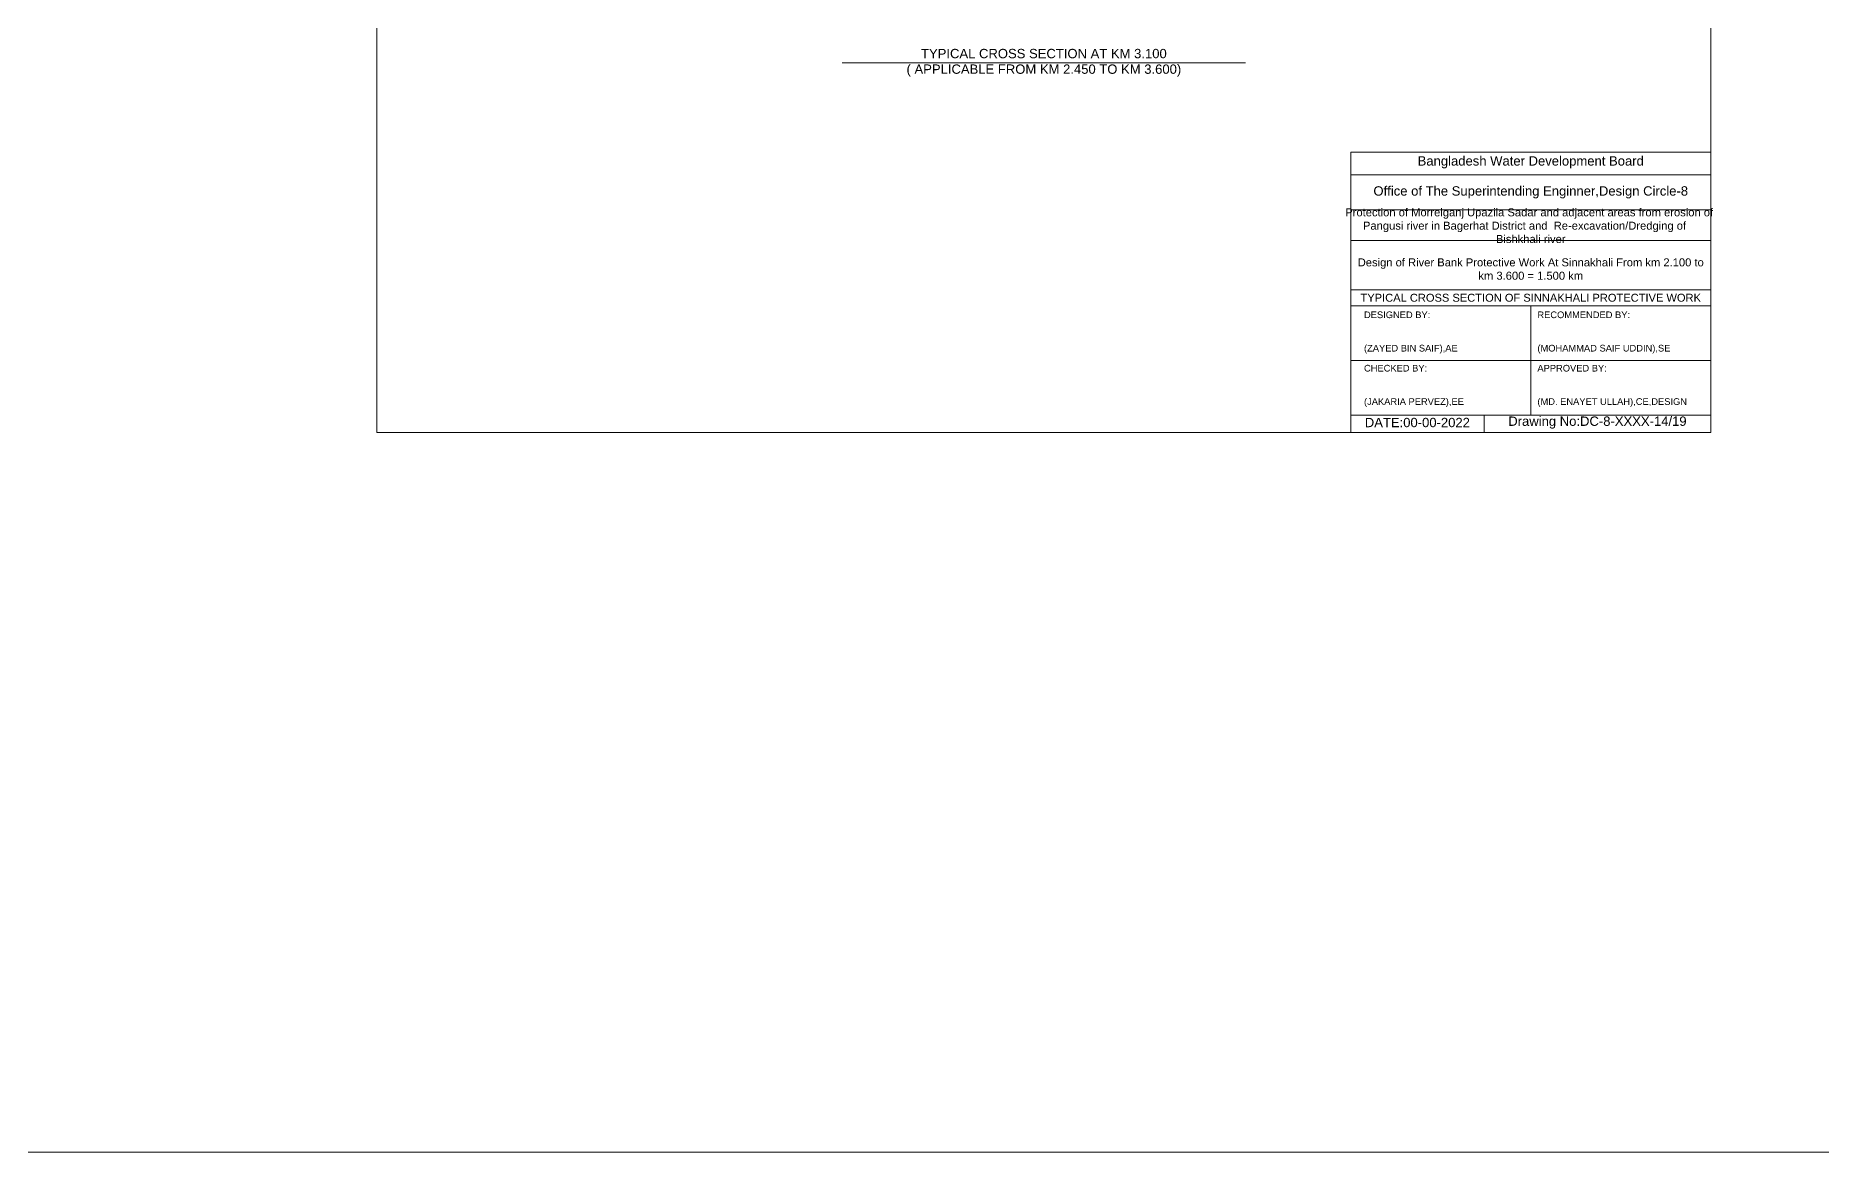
# Model space of a CAD drawing. Header units: inches. Extents: x 66615 to 414904, y -29123 to 90068.
# Drawn here: x 203930 to 217317, y -29123 to -20758 of the extents above; entities that cross this region are included whole.
import ezdxf

# ---------------------------------------------------------------- set-up
doc = ezdxf.new("R2010")
doc.units = ezdxf.units.IN
doc.header["$LTSCALE"] = 7
doc.header["$MEASUREMENT"] = 0
doc.layers.add('Cross Section Labels', color=7, linetype='Continuous', lineweight=9)
doc.layers.add('Long Section Labels', color=7, linetype='Continuous', lineweight=9)
doc.styles.get("Standard").update_dxf_attribs({"font": 'arial.ttf'})

msp = doc.modelspace()

# ---------------------------------------------------------------- linework, layer by layer
at = {"layer": 'Cross Section Labels'}
msp.add_lwpolyline([(206488.30694, -16660.12117), (216488.30694, -16660.12117), (216488.30694, -23731.12117), (206488.30694, -23731.12117)], close=True, dxfattribs=at)
for points in [[(209976.30694, -20960.12117), (211488.30694, -20960.12117), (213000.30694, -20960.12117)], [(213788.30694, -23731.12117), (213788.30694, -21631.12117), (216488.30694, -21631.12117)], [(213788.30694, -21801.12117), (216488.30694, -21801.12117)], [(213788.30694, -22061.12117), (216488.30694, -22061.12117)], [(213788.30694, -22291.12117), (216488.30694, -22291.12117)], [(213788.30694, -22661.12117), (216488.30694, -22661.12117)], [(213788.30694, -22781.12117), (216488.30694, -22781.12117)], [(215138.30694, -22781.12117), (215138.30694, -23601.12117)], [(213788.30694, -23191.12117), (216488.30694, -23191.12117)], [(213788.30694, -23601.12117), (216488.30694, -23601.12117)], [(214788.30694, -23601.12117), (214788.30694, -23731.12117)]]:
    msp.add_lwpolyline(points, dxfattribs=at)
at = {"layer": 'Long Section Labels'}
msp.add_lwpolyline([(91231.23993, -11571.79148), (254043.28809, -11571.79148), (254043.28809, -29123.34064), (91231.23993, -29123.34064)], close=True, dxfattribs=at)

# ---------------------------------------------------------------- texts
at = {"layer": 'Cross Section Labels', "char_height": 70, "attachment_point": 5}
for s, insert in [('TYPICAL CROSS SECTION AT KM 3.100^J( APPLICABLE FROM KM 2.450 TO KM 3.600)', (211488.30694, -20960.12117)), ('Bangladesh Water Development Board', (215138.30694, -21706.12117)), ('Office of The Superintending Enginner,Design Circle-8', (215138.30694, -21931.12117))]:
    msp.add_mtext(s, dxfattribs=dict(at, insert=insert))
at = {"layer": 'Cross Section Labels'}
for s, insert, char_height, width, attachment_point in [('Protection of Morrelganj Upazila Sadar and adjacent areas from erosion of  Pangusi river in Bagerhat District and  Re-excavation/Dredging of     Bishkhali river', (215138.30694, -22181.12117), 60, 2800, 5), ('Design of River Bank Protective Work At Sinnakhali From km 2.100 to km 3.600 = 1.500 km', (215138.30694, -22506.12117), 60, 2700, 5), ('TYPICAL CROSS SECTION OF SINNAKHALI PROTECTIVE WORK', (215138.30694, -22721.12117), 59.5765532, 2800, 5), ('DESIGNED BY:^J^J^J(ZAYED BIN SAIF),AE', (213888.30694, -22981.12117), 50, 1400, 4), ('RECOMMENDED BY:^J^J^J(MOHAMMAD SAIF UDDIN),SE', (215188.30694, -22981.12117), 50, 1400, 4), ('CHECKED BY:^J^J^J(JAKARIA PERVEZ),EE', (213888.30694, -23381.12117), 50, 1400, 4), ('APPROVED BY:^J^J^J(MD. ENAYET ULLAH),CE,DESIGN', (215188.30694, -23381.12117), 50, 1400, 4), ('DATE:00-00-2022', (214288.30694, -23656.12117), 70, 1400, 5), ('Drawing No:DC-8-XXXX-14/19', (215638.30694, -23656.12117), 70, 2200, 5)]:
    msp.add_mtext(s, dxfattribs=dict(at, insert=insert, char_height=char_height, width=width, attachment_point=attachment_point))

doc.saveas('drawing.dxf')
